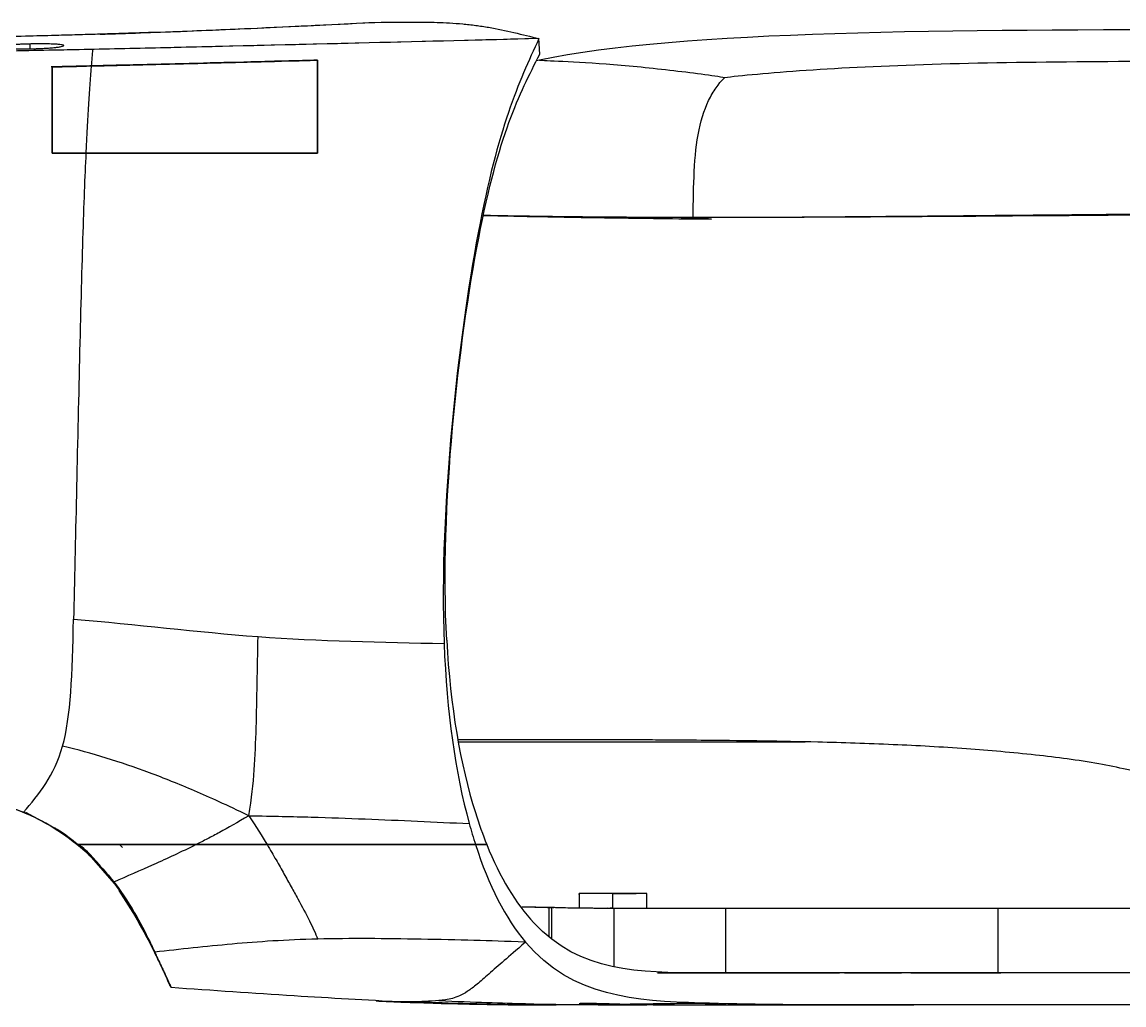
# Model space of a CAD drawing. Header units: millimetres. Extents: x 0 to 1189, y 0 to 841.
# Drawn here: x 430.3 to 481.7, y 254.7 to 300.5 of the extents above; entities that cross this region are included whole.
import ezdxf

# ---------------------------------------------------------------- set-up
doc = ezdxf.new("R2010")
doc.units = ezdxf.units.MM

msp = doc.modelspace()

# ---------------------------------------------------------------- linework, layer by layer
at = {"color": 8, "linetype": 'Continuous', "lineweight": 25}
for p, q in [((430.712, 299.434), (430.712, 299.209)), ((454.891, 259.197), (454.891, 257.866)), ((455.021, 259.199), (455.021, 257.75)), ((457.922, 259.164), (457.922, 256.467)), ((447.789, 254.812), (447.162, 254.833)), ((448.475, 254.813), (448.065, 254.815)), ((457.878, 254.705), (457.878, 254.67))]:
    msp.add_line(p, q, dxfattribs=at)
at = {"color": 7, "linetype": 'Continuous', "lineweight": 25}
for p, q in [((454.468, 298.959), (454.432, 299.686)), ((454.468, 298.959), (454.432, 299.686)), ((454.465, 298.688), (454.3, 298.644)), ((454.747, 298.736), (454.465, 298.688)), ((462.475, 291.279), (461.617, 291.365)), ((430.506, 263.643), (431.247, 263.248)), ((434.892, 262.134), (435.027, 261.997)), ((437.337, 262.134), (435.206, 262.134)), ((438.554, 262.134), (437.338, 262.134)), ((440.615, 262.134), (438.554, 262.134)), ((442.061, 262.134), (441.938, 262.134)), ((433.589, 261.529), (434.635, 260.317)), ((434.691, 260.261), (434.757, 260.168)), ((434.852, 260), (435.721, 258.633)), ((456.303, 259.803), (456.302, 259.852)), ((456.303, 259.852), (456.302, 259.852)), ((456.303, 259.852), (456.303, 259.185)), ((457.878, 259.852), (456.303, 259.852)), ((457.878, 259.164), (457.878, 259.852)), ((459.453, 259.164), (459.453, 259.855)), ((455.152, 259.198), (454.038, 259.215)), ((454.829, 259.198), (454.99, 259.199)), ((455.053, 259.198), (454.99, 259.199)), ((455.085, 259.199), (455.118, 259.198)), ((455.152, 259.198), (455.118, 259.198)), ((458.026, 259.164), (457.641, 259.169)), ((457.878, 259.167), (457.755, 259.169)), ((458.13, 259.164), (458.026, 259.164)), ((463.519, 259.164), (462.981, 259.164)), ((463.122, 259.164), (463.122, 256.164)), ((463.519, 259.164), (463.321, 259.164)), ((475.822, 256.164), (475.822, 259.164)), ((459.953, 256.164), (460.65, 256.164)), ((460.246, 256.164), (459.953, 256.164)), ((460.392, 256.164), (461.962, 256.164)), ((460.662, 256.164), (460.485, 256.164)), ((460.935, 256.164), (461.027, 256.164)), ((463.122, 256.164), (463.359, 256.164)), ((470.656, 256.164), (471.318, 256.164)), ((447.162, 254.833), (446.85, 254.857))]:
    msp.add_line(p, q, dxfattribs=at)
for points, knots in [([(433.992, 299.89), (435.242, 299.933), (438.092, 300.029), (442.447, 300.228), (445.551, 300.382), (447.077, 300.457)], [0, 0, 0, 0, 0.2841135, 0.6478836, 1, 1, 1, 1]), ([(437.379, 300.011), (438.566, 300.06), (441.814, 300.194), (445.034, 300.355), (447.077, 300.457)], [0, 0, 0, 0, 0.36542, 1, 1, 1, 1]), ([(447.077, 300.457), (447.294, 300.457), (447.564, 300.457), (448.112, 300.457), (448.297, 300.457), (448.362, 300.457), (448.5, 300.457), (448.862, 300.457), (449.658, 300.451), (450.571, 300.403), (451.081, 300.352), (451.284, 300.33), (451.385, 300.317), (451.688, 300.277), (452.688, 300.12), (453.657, 299.879), (454.432, 299.686)], [0, 0, 0, 0, 0.25, 0.3125, 0.3125, 0.34375, 0.34375, 0.375, 0.5, 0.625, 0.65625, 0.65625, 0.6875, 0.6875, 0.75, 1, 1, 1, 1]), ([(436.543, 299.977), (436.278, 299.967), (435.779, 299.948), (434.928, 299.919), (434.073, 299.893), (433.279, 299.869), (432.588, 299.849), (431.801, 299.828), (430.638, 299.796), (428.803, 299.751), (426.534, 299.699), (423.849, 299.642), (420.931, 299.583), (417.906, 299.522), (414.958, 299.456), (412.285, 299.388), (409.746, 299.324), (407.129, 299.268), (404.297, 299.224), (401.124, 299.195), (397.393, 299.176), (393.065, 299.165), (388.13, 299.161), (382.759, 299.16), (377.072, 299.161), (371.273, 299.161), (366.061, 299.161), (361.626, 299.161), (358.096, 299.161), (355.07, 299.161), (352.572, 299.161), (350.551, 299.161), (348.922, 299.161), (347.574, 299.161), (346.762, 299.161), (346.377, 299.161)], [0, 0, 0, 0, 0.02832, 0.053282, 0.07442, 0.090929, 0.097441, 0.10304, 0.117486, 0.133359, 0.161082, 0.18836, 0.217388, 0.252382, 0.283277, 0.309992, 0.336479, 0.363172, 0.392176, 0.425196, 0.462423, 0.508861, 0.560575, 0.616904, 0.677006, 0.738613, 0.798472, 0.840178, 0.877506, 0.909129, 0.935128, 0.956153, 0.973118, 0.987235, 1, 1, 1, 1]), ([(454.432, 299.686), (449.147, 299.551), (442.541, 299.382), (436.157, 299.237), (433.626, 299.182), (432.37, 299.156), (428.656, 299.08), (423.847, 298.989), (419.083, 298.897), (416.774, 298.847), (415.879, 298.827), (415.447, 298.817), (414.19, 298.787), (410.254, 298.686), (404.247, 298.523), (392.196, 298.484), (384.205, 298.46), (381.741, 298.452), (380.909, 298.449), (379.226, 298.443), (374.974, 298.427), (367.119, 298.401), (360.2, 298.421), (357.118, 298.463), (355.955, 298.483), (355.41, 298.494), (353.877, 298.532), (349.448, 298.686), (347.742, 298.95), (346.377, 299.161)], [0, 0, 0, 0, 0.125, 0.15625, 0.15625, 0.1875, 0.1875, 0.25, 0.3125, 0.328125, 0.328125, 0.34375, 0.34375, 0.375, 0.5, 0.625, 0.65625, 0.65625, 0.671875, 0.671875, 0.6875, 0.75, 0.8125, 0.828125, 0.828125, 0.84375, 0.84375, 0.875, 1, 1, 1, 1]), ([(430.712, 299.434), (430.683, 299.433), (430.624, 299.432), (430.536, 299.429), (430.447, 299.426), (430.357, 299.423), (430.267, 299.42), (430.178, 299.416), (430.089, 299.411), (430.001, 299.407), (429.915, 299.402), (429.83, 299.397), (429.748, 299.391), (429.669, 299.385), (429.55, 299.375), (429.396, 299.359), (429.248, 299.337), (429.156, 299.314), (429.122, 299.288), (429.179, 299.261), (429.348, 299.237), (429.549, 299.222), (429.731, 299.214), (429.878, 299.209), (430.034, 299.206), (430.198, 299.204), (430.367, 299.204), (430.539, 299.206), (430.654, 299.208), (430.712, 299.209)], [0, 0, 0, 0, 0.017639, 0.035558, 0.053757, 0.072236, 0.090996, 0.110037, 0.129358, 0.14896, 0.168844, 0.189008, 0.209455, 0.230183, 0.251192, 0.308908, 0.376257, 0.438668, 0.501082, 0.592107, 0.675205, 0.750376, 0.786804, 0.822973, 0.858883, 0.894539, 0.929942, 0.965094, 1, 1, 1, 1]), ([(430.712, 299.209), (430.74, 299.209), (430.798, 299.211), (430.884, 299.213), (430.971, 299.216), (431.058, 299.219), (431.144, 299.223), (431.23, 299.227), (431.378, 299.234), (431.588, 299.247), (431.817, 299.266), (432.019, 299.289), (432.181, 299.314), (432.27, 299.339), (432.295, 299.363), (432.267, 299.383), (432.176, 299.402), (432.032, 299.417), (431.864, 299.427), (431.701, 299.433), (431.557, 299.437), (431.403, 299.439), (431.239, 299.44), (431.067, 299.439), (430.891, 299.437), (430.772, 299.435), (430.712, 299.434)], [0, 0, 0, 0, 0.017321, 0.03482, 0.052495, 0.070347, 0.088378, 0.106586, 0.124972, 0.184619, 0.249449, 0.30349, 0.373554, 0.450308, 0.49903, 0.564568, 0.623936, 0.68756, 0.748963, 0.784494, 0.820133, 0.85588, 0.891738, 0.927709, 0.963796, 1, 1, 1, 1]), ([(433.63, 299.182), (429.437, 299.093), (423.345, 298.981), (418.302, 298.88), (416.398, 298.839), (416.027, 298.83), (415.306, 298.813), (414.254, 298.788), (410.665, 298.697), (407.817, 298.62), (404.054, 298.564), (403.254, 298.554), (401.536, 298.536), (398.787, 298.513), (393.413, 298.487), (387.171, 298.469), (383.118, 298.456), (380.357, 298.447), (378.945, 298.442), (371.821, 298.416), (364.449, 298.392), (358.222, 298.446), (356.724, 298.469), (355.774, 298.486), (355.325, 298.496), (353.196, 298.549), (349.221, 298.721), (347.514, 298.985), (346.377, 299.161)], [0, 0, 0, 0, 0.125, 0.1875, 0.1875, 0.203125, 0.203125, 0.21875, 0.25, 0.375, 0.375, 0.40625, 0.40625, 0.4375, 0.5, 0.5625, 0.59375, 0.59375, 0.625, 0.625, 0.75, 0.78125, 0.796875, 0.796875, 0.8125, 0.8125, 0.875, 1, 1, 1, 1]), ([(444.11, 298.679), (443.194, 298.654), (439.06, 298.541), (434.925, 298.445), (431.707, 298.37)], [0, 0, 0, 0, 0.221705, 1, 1, 1, 1]), ([(433.662, 298.415), (433.235, 298.405), (432.585, 298.39), (431.935, 298.375), (431.711, 298.37)], [0, 0, 0, 0, 0.655514, 1, 1, 1, 1]), ([(431.757, 298.368), (431.757, 298.208), (431.757, 298.049), (431.757, 297.729), (431.757, 297.566), (431.757, 297.241), (431.757, 297.077), (431.757, 296.746), (431.757, 296.579), (431.757, 296.077), (431.757, 295.736), (431.757, 295.049), (431.757, 294.702), (431.757, 294.352)], [0, 0, 0, 0, 0.125, 0.125, 0.25, 0.25, 0.375, 0.375, 0.5, 0.5, 0.75, 0.75, 1, 1, 1, 1]), ([(431.757, 294.352), (431.757, 294.702), (431.757, 295.049), (431.757, 295.736), (431.757, 296.077), (431.757, 296.579), (431.757, 296.746), (431.757, 297.077), (431.757, 297.241), (431.757, 297.566), (431.757, 297.729), (431.757, 298.049), (431.757, 298.208), (431.757, 298.368)], [0, 0, 0, 0, 0.25, 0.25, 0.5, 0.5, 0.625, 0.625, 0.75, 0.75, 0.875, 0.875, 1, 1, 1, 1]), ([(431.757, 294.352), (431.757, 294.702), (431.757, 295.049), (431.757, 295.736), (431.757, 296.077), (431.757, 296.579), (431.757, 296.746), (431.757, 297.077), (431.757, 297.241), (431.757, 297.566), (431.757, 297.729), (431.757, 298.049), (431.757, 298.208), (431.757, 298.368)], [0, 0, 0, 0, 0.25, 0.25, 0.5, 0.5, 0.625, 0.625, 0.75, 0.75, 0.875, 0.875, 1, 1, 1, 1]), ([(433.569, 298.41), (434.638, 298.436), (436.878, 298.49), (440.391, 298.58), (442.836, 298.647), (444.11, 298.682)], [0, 0, 0, 0, 0.304107, 0.637441, 1, 1, 1, 1]), ([(444.11, 298.679), (443.179, 298.653), (441.409, 298.605), (439.639, 298.562), (438.801, 298.542)], [0, 0, 0, 0, 0.526263, 1, 1, 1, 1]), ([(440.187, 298.576), (441.043, 298.598), (442.351, 298.632), (443.659, 298.668), (444.11, 298.68)], [0, 0, 0, 0, 0.654968, 1, 1, 1, 1]), ([(444.11, 294.352), (444.11, 294.729), (444.11, 295.102), (444.11, 295.842), (444.11, 296.21), (444.11, 296.751), (444.11, 296.931), (444.11, 297.289), (444.11, 297.465), (444.11, 297.816), (444.11, 297.992), (444.11, 298.251), (444.11, 298.337), (444.11, 298.509), (444.11, 298.596), (444.11, 298.682)], [0, 0, 0, 0, 0.25, 0.25, 0.5, 0.5, 0.625, 0.625, 0.75, 0.75, 0.875, 0.875, 0.9375, 0.9375, 1, 1, 1, 1]), ([(444.11, 298.682), (444.11, 298.596), (444.11, 298.509), (444.11, 298.337), (444.11, 298.251), (444.11, 297.992), (444.11, 297.816), (444.11, 297.465), (444.11, 297.289), (444.11, 296.931), (444.11, 296.751), (444.11, 296.21), (444.11, 295.842), (444.11, 295.102), (444.11, 294.729), (444.11, 294.352)], [0, 0, 0, 0, 0.0625, 0.0625, 0.125, 0.125, 0.25, 0.25, 0.375, 0.375, 0.5, 0.5, 0.75, 0.75, 1, 1, 1, 1]), ([(444.11, 298.682), (444.11, 298.596), (444.11, 298.509), (444.11, 298.337), (444.11, 298.251), (444.11, 297.992), (444.11, 297.816), (444.11, 297.465), (444.11, 297.289), (444.11, 296.931), (444.11, 296.751), (444.11, 296.21), (444.11, 295.842), (444.11, 295.102), (444.11, 294.729), (444.11, 294.352)], [0, 0, 0, 0, 0.0625, 0.0625, 0.125, 0.125, 0.25, 0.25, 0.375, 0.375, 0.5, 0.5, 0.75, 0.75, 1, 1, 1, 1]), ([(454.46, 298.686), (454.462, 298.666), (456.399, 298.635), (460.025, 298.288), (462.034, 298.036), (462.863, 297.914), (463.091, 297.88)], [0, 0, 0, 0, 0.5, 0.75, 0.875, 1, 1, 1, 1]), ([(463.091, 297.88), (463.388, 297.914), (464.502, 298.035), (467.574, 298.283), (474.53, 298.623), (482.439, 298.641), (488.168, 298.649)], [0, 0, 0, 0, 0.125, 0.25, 0.5, 1, 1, 1, 1]), ([(461.617, 291.365), (461.632, 292.811), (461.655, 294.979), (462.282, 296.793), (462.774, 297.551), (463.019, 297.811), (463.091, 297.88)], [0, 0, 0, 0, 0.5, 0.75, 0.875, 1, 1, 1, 1]), ([(433.32, 294.352), (433.269, 293.269), (433.219, 291.97), (433.119, 288.729), (432.97, 282.92), (432.83, 276.07), (432.745, 272.642)], [0, 0, 0, 0, 0.25, 0.25, 0.5, 1, 1, 1, 1]), ([(451.848, 291.45), (452.288, 291.44), (453.37, 291.416), (455.438, 291.389), (457.416, 291.372), (458.919, 291.364), (459.841, 291.361), (460.816, 291.359), (462.107, 291.358), (463.936, 291.362), (466.332, 291.373), (469.027, 291.392), (472.138, 291.419), (475.729, 291.453), (479.844, 291.491), (484.195, 291.527), (487.178, 291.543), (488.714, 291.552)], [0, 0, 0, 0, 0.062011, 0.152529, 0.240009, 0.269302, 0.298069, 0.326274, 0.357329, 0.41068, 0.478104, 0.544183, 0.610255, 0.700594, 0.794842, 0.894337, 1, 1, 1, 1]), ([(451.849, 291.456), (452.015, 291.45), (452.362, 291.44), (452.825, 291.43), (453.067, 291.424)], [0, 0, 0, 0, 0.476939, 1, 1, 1, 1]), ([(451.85, 291.462), (452.066, 291.457), (452.851, 291.438), (454.48, 291.413), (456.684, 291.389), (459.042, 291.371), (460.773, 291.367), (461.617, 291.365)], [0, 0, 0, 0, 0.090414, 0.329446, 0.562254, 0.786501, 1, 1, 1, 1]), ([(452.168, 291.446), (452.647, 291.434), (453.671, 291.408), (455.556, 291.371), (457.7, 291.336), (459.982, 291.305), (461.658, 291.288), (462.475, 291.279)], [0, 0, 0, 0, 0.187323, 0.40097, 0.609009, 0.809341, 1, 1, 1, 1]), ([(440.912, 263.48), (441.051, 264.294), (441.181, 265.616), (441.289, 268.229), (441.311, 270.321), (441.346, 271.827)], [0, 0, 0, 0, 0.25, 0.5, 1, 1, 1, 1]), ([(483.118, 265.342), (482.255, 265.54), (480.425, 265.959), (477.477, 266.336), (474.261, 266.623), (470.844, 266.808), (467.68, 266.908), (464.833, 266.962), (462.626, 266.987), (460.877, 267.001), (459.546, 267.01), (458.36, 267.015), (457.203, 267.019), (455.564, 267.022), (453.579, 267.021), (451.766, 267.016), (450.922, 267.01), (450.658, 267.009)], [0, 0, 0, 0, 0.064905, 0.137693, 0.217209, 0.302662, 0.39384, 0.462771, 0.535357, 0.5854, 0.624742, 0.665102, 0.70639, 0.748507, 0.849394, 0.952918, 1, 1, 1, 1]), ([(440.912, 263.48), (439.879, 263.978), (438.341, 264.675), (435.589, 265.778), (433.606, 266.395), (432.236, 266.723)], [0, 0, 0, 0, 0.25, 0.5, 1, 1, 1, 1]), ([(450.67, 266.929), (450.681, 266.929), (451.11, 266.929), (452.311, 266.929), (454.235, 266.929), (456.468, 266.929), (458.393, 266.929), (459.849, 266.929), (460.743, 266.929), (461.683, 266.929), (462.929, 266.929), (464.621, 266.929), (466.06, 266.923), (466.832, 266.92)], [0, 0, 0, 0, 0.004226, 0.160864, 0.31582, 0.467344, 0.613595, 0.662513, 0.710521, 0.757554, 0.808698, 0.897349, 1, 1, 1, 1]), ([(346.377, 265.171), (347.554, 265.171), (349.319, 265.171), (353.322, 265.171), (355.456, 265.171), (355.906, 265.171), (356.856, 265.171), (358.355, 265.171), (364.572, 265.171), (371.914, 265.171), (379.02, 265.171), (380.429, 265.171), (383.186, 265.171), (387.234, 265.171), (393.48, 265.171), (398.863, 265.171), (401.619, 265.171), (403.34, 265.171), (404.141, 265.171), (407.91, 265.171), (410.753, 265.173), (414.279, 265.185), (415.308, 265.189), (416.012, 265.192), (416.374, 265.194), (418.226, 265.201), (423.065, 265.191), (428.016, 264.648), (430.413, 263.639)], [0, 0, 0, 0, 0.125, 0.1875, 0.1875, 0.203125, 0.203125, 0.21875, 0.25, 0.375, 0.375, 0.40625, 0.40625, 0.4375, 0.5, 0.5625, 0.59375, 0.59375, 0.625, 0.625, 0.75, 0.78125, 0.796875, 0.796875, 0.8125, 0.8125, 0.875, 1, 1, 1, 1]), ([(346.377, 265.171), (346.663, 265.171), (347.248, 265.171), (348.21, 265.171), (349.353, 265.171), (350.761, 265.171), (352.511, 265.171), (354.685, 265.171), (357.45, 265.171), (360.824, 265.171), (364.751, 265.171), (369.014, 265.171), (373.47, 265.171), (378.375, 265.171), (383.553, 265.171), (388.848, 265.171), (393.732, 265.171), (398.129, 265.171), (401.976, 265.171), (405.278, 265.171), (408.3, 265.172), (411.258, 265.176), (414.447, 265.183), (417.919, 265.208), (421.674, 265.165), (425.041, 264.929), (427.798, 264.477), (429.858, 263.917), (431.626, 263.1), (433.203, 261.978), (434.537, 260.589), (435.582, 259.038), (436.212, 257.806), (436.55, 257.073), (436.726, 256.696), (436.849, 256.433), (436.952, 256.212), (437.037, 256.028), (437.164, 255.756), (437.248, 255.576), (437.262, 255.546), (437.268, 255.533)], [0, 0, 0, 0, 0.0122311, 0.0249451, 0.0387301, 0.0543291, 0.0726165, 0.0945366, 0.1210332, 0.1556493, 0.1948481, 0.2372886, 0.2815954, 0.326376, 0.3820023, 0.4343183, 0.4825643, 0.5260313, 0.5640105, 0.5960155, 0.6233891, 0.6531104, 0.6832414, 0.7174087, 0.7554824, 0.7939668, 0.8167579, 0.8377787, 0.8566996, 0.8738549, 0.8946124, 0.9132701, 0.9299253, 0.9385242, 0.9436024, 0.948731, 0.9539935, 0.9594555, 0.9651656, 0.9853976, 1, 1, 1, 1]), ([(440.912, 263.48), (440.383, 263.163), (439.946, 262.917), (439.355, 262.597), (439.169, 262.499), (438.804, 262.311), (438.626, 262.221), (438.451, 262.134)], [0, 0, 0, 0, 0.5, 0.5, 0.75, 0.75, 1, 1, 1, 1]), ([(440.912, 263.48), (442.058, 263.463), (443.853, 263.421), (447.179, 263.304), (449.582, 263.19), (451.183, 263.113)], [0, 0, 0, 0, 0.25, 0.5, 1, 1, 1, 1]), ([(431.836, 262.933), (431.884, 262.908), (432.292, 262.694), (432.648, 262.397), (432.961, 262.134)], [0, 0, 0, 0, 0.116796, 1, 1, 1, 1]), ([(438.451, 262.134), (437.985, 262.134), (437.527, 262.134), (436.599, 262.134), (436.138, 262.134), (435.216, 262.134), (434.755, 262.134), (433.837, 262.134), (433.382, 262.134), (432.924, 262.134)], [0, 0, 0, 0, 0.25, 0.25, 0.5, 0.5, 0.75, 0.75, 1, 1, 1, 1]), ([(432.924, 262.134), (433.382, 262.134), (433.837, 262.134), (434.755, 262.134), (435.216, 262.134), (436.138, 262.134), (436.599, 262.134), (437.527, 262.134), (437.985, 262.134), (438.451, 262.134)], [0, 0, 0, 0, 0.25, 0.25, 0.5, 0.5, 0.75, 0.75, 1, 1, 1, 1]), ([(434.429, 260.609), (434.333, 260.732), (434.151, 260.964), (433.714, 261.461), (433.346, 261.854), (433.044, 262.098), (432.999, 262.134)], [0, 0, 0, 0, 0.293884, 0.55846, 0.934555, 1, 1, 1, 1]), ([(438.451, 262.134), (438.104, 261.961), (437.77, 261.8), (437.116, 261.493), (436.155, 261.053), (435.236, 260.655), (434.623, 260.389)], [0, 0, 0, 0, 0.25, 0.25, 0.5, 1, 1, 1, 1]), ([(441.763, 262.134), (441.573, 262.134), (441.021, 262.134), (440.151, 262.134), (439.237, 262.134), (438.685, 262.134), (438.451, 262.134)], [0, 0, 0, 0, 0.171951, 0.5, 0.788425, 1, 1, 1, 1]), ([(438.451, 262.134), (438.685, 262.134), (439.237, 262.134), (440.151, 262.134), (441.021, 262.134), (441.573, 262.134), (441.763, 262.134)], [0, 0, 0, 0, 0.211562, 0.5, 0.828109, 1, 1, 1, 1]), ([(451.474, 262.134), (451.099, 262.134), (450.29, 262.134), (449.076, 262.134), (447.833, 262.134), (446.203, 262.134), (444.18, 262.134), (442.561, 262.134), (441.763, 262.134)], [0, 0, 0, 0, 0.115915, 0.25, 0.375, 0.5, 0.753479, 1, 1, 1, 1]), ([(441.763, 262.134), (442.293, 262.134), (443.362, 262.134), (444.981, 262.134), (446.474, 262.134), (447.833, 262.134), (449.076, 262.134), (450.29, 262.134), (451.099, 262.134), (451.474, 262.134)], [0, 0, 0, 0, 0.163564, 0.330231, 0.5, 0.625, 0.75, 0.884076, 1, 1, 1, 1]), ([(441.763, 262.134), (441.914, 261.883), (442.051, 261.65), (442.31, 261.2), (442.556, 260.767), (442.779, 260.364), (442.994, 259.975), (443.097, 259.787), (443.593, 258.877), (443.919, 258.252), (444.124, 257.733)], [0, 0, 0, 0, 0.125, 0.125, 0.25, 0.375, 0.375, 0.5, 0.5, 1, 1, 1, 1]), ([(433.616, 261.516), (433.953, 261.141), (434.721, 260.288), (435.097, 259.677), (435.307, 259.335)], [0, 0, 0, 0, 0.438784, 1, 1, 1, 1]), ([(459.453, 259.852), (459.453, 259.852), (459.412, 259.852), (459.254, 259.852), (459.137, 259.852), (458.846, 259.852), (458.671, 259.852), (458.29, 259.852), (458.084, 259.852), (457.878, 259.852)], [0, 0, 0, 0, 0.25, 0.25, 0.5, 0.5, 0.75, 0.75, 1, 1, 1, 1]), ([(457.878, 259.852), (457.902, 259.852), (457.949, 259.852), (458.019, 259.852), (458.088, 259.852), (458.156, 259.852), (458.223, 259.852), (458.333, 259.852), (458.479, 259.852), (458.643, 259.852), (458.778, 259.852), (458.866, 259.852), (458.919, 259.852), (458.948, 259.852), (458.951, 259.852), (458.953, 259.852)], [0, 0, 0, 0, 0.04198, 0.083608, 0.125064, 0.16653, 0.208186, 0.250211, 0.375056, 0.500066, 0.624911, 0.749921, 0.833449, 0.916325, 1, 1, 1, 1]), ([(435.601, 258.821), (435.88, 258.323), (436.265, 257.633), (436.692, 256.75), (436.94, 256.23), (437.053, 255.987), (437.107, 255.873)], [0, 0, 0, 0, 0.484156, 0.670023, 0.845, 1, 1, 1, 1]), ([(454.289, 259.214), (454.122, 259.217), (453.902, 259.222), (453.68, 259.226), (453.626, 259.227)], [0, 0, 0, 0, 0.758967, 1, 1, 1, 1]), ([(454.289, 259.214), (454.122, 259.217), (453.902, 259.222), (453.68, 259.226), (453.626, 259.227)], [0, 0, 0, 0, 0.758967, 1, 1, 1, 1]), ([(454.14, 259.214), (453.975, 259.217), (453.805, 259.221), (453.634, 259.225), (453.628, 259.225)], [0, 0, 0, 0, 0.965319, 1, 1, 1, 1]), ([(454.829, 259.198), (454.723, 259.2), (454.494, 259.206), (454.263, 259.211), (454.14, 259.214)], [0, 0, 0, 0, 0.4638988, 1, 1, 1, 1]), ([(457.922, 259.164), (457.824, 259.164), (457.631, 259.164), (457.343, 259.164), (457.06, 259.165), (456.781, 259.167), (456.435, 259.169), (456.024, 259.174), (455.55, 259.184), (455.238, 259.193), (455.085, 259.198)], [0, 0, 0, 0, 0.1042234, 0.2064676, 0.3067634, 0.4051597, 0.5017045, 0.672664, 0.8386668, 1, 1, 1, 1]), ([(463.122, 259.164), (463.002, 259.164), (462.771, 259.164), (462.437, 259.164), (462.133, 259.164), (461.715, 259.164), (461.194, 259.164), (460.54, 259.164), (459.899, 259.164), (459.31, 259.164), (458.798, 259.164), (458.355, 259.164), (458.064, 259.164), (457.922, 259.164)], [0, 0, 0, 0, 0.071762, 0.137529, 0.197412, 0.251518, 0.382648, 0.501157, 0.630282, 0.750186, 0.836874, 0.920115, 1, 1, 1, 1]), ([(463.321, 259.164), (463.198, 259.164), (462.964, 259.164), (462.625, 259.164), (462.315, 259.164), (461.891, 259.164), (461.361, 259.164), (460.695, 259.164), (460.043, 259.164), (459.442, 259.164), (458.92, 259.164), (458.468, 259.164), (458.171, 259.164), (458.026, 259.164)], [0, 0, 0, 0, 0.071617, 0.137263, 0.197049, 0.251077, 0.382057, 0.500496, 0.629631, 0.749635, 0.836455, 0.919879, 1, 1, 1, 1]), ([(475.822, 259.164), (475.068, 259.164), (474.135, 259.164), (473.177, 259.164), (472.927, 259.164), (472.854, 259.164), (472.823, 259.164), (472.814, 259.164), (472.81, 259.164), (472.809, 259.164), (472.803, 259.164), (472.777, 259.164), (472.571, 259.164), (472.366, 259.164), (471.452, 259.164), (470.708, 259.164), (469.196, 259.164), (468.429, 259.164), (466.864, 259.164), (466.067, 259.164), (464.837, 259.164), (464.421, 259.164), (463.945, 259.164), (463.866, 259.164), (463.773, 259.164), (463.731, 259.164), (463.716, 259.164), (463.713, 259.164), (463.713, 259.164), (463.712, 259.164), (463.71, 259.164), (463.691, 259.164), (463.636, 259.164), (463.441, 259.164), (463.264, 259.164), (463.122, 259.164)], [0, 0, 0, 0, 0.25, 0.3125, 0.328125, 0.335937, 0.337891, 0.338867, 0.338867, 0.339355, 0.339355, 0.339844, 0.34375, 0.375, 0.375, 0.5, 0.5, 0.625, 0.625, 0.75, 0.75, 0.8125, 0.8125, 0.820313, 0.824219, 0.826172, 0.826416, 0.826416, 0.82666, 0.82666, 0.827148, 0.828125, 0.84375, 0.875, 1, 1, 1, 1]), ([(475.951, 259.164), (475.212, 259.164), (474.298, 259.164), (473.36, 259.164), (473.116, 259.164), (473.044, 259.164), (473.014, 259.164), (473.005, 259.164), (473.001, 259.164), (473, 259.164), (472.994, 259.164), (472.969, 259.164), (472.767, 259.164), (472.566, 259.164), (471.669, 259.164), (470.934, 259.164), (469.434, 259.164), (468.669, 259.164), (467.103, 259.164), (466.302, 259.164), (465.06, 259.164), (464.64, 259.164), (464.157, 259.164), (464.076, 259.164), (463.982, 259.164), (463.939, 259.164), (463.924, 259.164), (463.921, 259.164), (463.921, 259.164), (463.92, 259.164), (463.918, 259.164), (463.898, 259.164), (463.843, 259.164), (463.645, 259.164), (463.465, 259.164), (463.321, 259.164)], [0, 0, 0, 0, 0.25, 0.3125, 0.328125, 0.335938, 0.337891, 0.338867, 0.338867, 0.339355, 0.339355, 0.339844, 0.34375, 0.375, 0.375, 0.5, 0.5, 0.625, 0.625, 0.75, 0.75, 0.8125, 0.8125, 0.820312, 0.824219, 0.826172, 0.826416, 0.826416, 0.82666, 0.82666, 0.827148, 0.828125, 0.84375, 0.875, 1, 1, 1, 1]), ([(476.079, 259.164), (475.968, 259.164), (475.747, 259.164), (475.415, 259.164), (475.085, 259.164), (474.756, 259.164), (474.428, 259.164), (474.101, 259.164), (473.774, 259.164), (473.449, 259.164), (473.125, 259.164), (472.432, 259.164), (471.281, 259.164), (470.052, 259.164), (468.983, 259.164), (468.185, 259.164), (467.372, 259.164), (466.632, 259.164), (465.963, 259.164), (465.304, 259.164), (464.679, 259.164), (464.089, 259.164), (463.705, 259.164), (463.519, 259.164)], [0, 0, 0, 0, 0.0247868, 0.0496081, 0.0744697, 0.0993772, 0.1243365, 0.1493532, 0.174433, 0.1995815, 0.2248043, 0.2501068, 0.3622569, 0.4996536, 0.5494897, 0.62464, 0.6959702, 0.7496201, 0.8060071, 0.8592274, 0.909291, 0.9562103, 1, 1, 1, 1]), ([(453.807, 257.588), (453.339, 257.189), (452.809, 256.727), (452.062, 256.07), (451.536, 255.617), (450.947, 255.165), (450.393, 254.935), (449.979, 254.887), (449.769, 254.868)], [0, 0, 0, 0, 0.125, 0.25, 0.375, 0.5, 0.75, 1, 1, 1, 1]), ([(437.288, 255.488), (437.288, 255.488), (437.288, 255.488), (437.287, 255.488), (437.283, 255.494), (437.026, 256.044), (436.523, 257.124)], [0, 0, 0, 0, 0.25, 0.25, 0.5, 1, 1, 1, 1]), ([(436.528, 257.123), (436.649, 256.863), (436.899, 256.326), (437.104, 255.885), (437.233, 255.607), (437.285, 255.498), (437.291, 255.485), (437.289, 255.489), (437.289, 255.488), (437.289, 255.488), (437.289, 255.488)], [0, 0, 0, 0, 0.080108, 0.165762, 0.261952, 0.3911, 0.537069, 0.730366, 0.940253, 1, 1, 1, 1]), ([(437.289, 255.488), (437.289, 255.488), (437.289, 255.488), (437.288, 255.488), (437.288, 255.488), (437.286, 255.49), (437.266, 255.532), (437.156, 255.767), (437.105, 255.876)], [0, 0, 0, 0, 0.000709, 0.206918, 0.416911, 0.625938, 0.825707, 1, 1, 1, 1]), ([(459.953, 256.164), (460.207, 256.164), (461.362, 256.164), (462.462, 256.164), (463.321, 256.164)], [0, 0, 0, 0, 0.219893, 1, 1, 1, 1]), ([(459.953, 256.164), (460.259, 256.164), (461.346, 256.164), (462.38, 256.164), (463.122, 256.164)], [0, 0, 0, 0, 0.282309, 1, 1, 1, 1]), ([(464.132, 256.164), (463.115, 256.164), (462.02, 256.164), (460.906, 256.164), (460.827, 256.164)], [0, 0, 0, 0, 0.929415, 1, 1, 1, 1]), ([(461.027, 256.164), (461.027, 256.164), (461.029, 256.164), (461.031, 256.164), (461.034, 256.164), (461.042, 256.164), (461.058, 256.164), (461.089, 256.164), (461.151, 256.164), (461.275, 256.164), (461.522, 256.164), (462.01, 256.164), (462.419, 256.164), (463.222, 256.164), (463.74, 256.164), (464.241, 256.164)], [0, 0, 0, 0, 0.000977, 0.000977, 0.001953, 0.003906, 0.007813, 0.015625, 0.03125, 0.0625, 0.125, 0.25, 0.5, 0.5, 1, 1, 1, 1]), ([(500.888, 256.164), (499.005, 256.164), (496.286, 256.164), (493.132, 256.164), (492.327, 256.164), (492.125, 256.164), (492.074, 256.164), (492.062, 256.164), (492.057, 256.164), (492.054, 256.164), (492.041, 256.164), (491.99, 256.164), (491.787, 256.164), (490.973, 256.164), (487.658, 256.164), (481.668, 256.164), (475.677, 256.164), (472.362, 256.164), (471.548, 256.164), (471.345, 256.164), (471.294, 256.164), (471.281, 256.164), (471.278, 256.164), (471.273, 256.164), (471.261, 256.164), (471.21, 256.164), (471.008, 256.164), (470.203, 256.164), (467.043, 256.164), (464.231, 256.164), (462.05, 256.164)], [0, 0, 0, 0, 0.125, 0.15625, 0.164062, 0.166016, 0.166504, 0.166626, 0.166626, 0.166748, 0.166992, 0.167969, 0.171875, 0.1875, 0.25, 0.5, 0.75, 0.8125, 0.828125, 0.832031, 0.833008, 0.833252, 0.833374, 0.833374, 0.833496, 0.833984, 0.835937, 0.84375, 0.875, 1, 1, 1, 1]), ([(463.321, 256.164), (463.371, 256.164), (463.507, 256.164), (464.042, 256.164), (465.412, 256.164), (466.664, 256.164), (467.532, 256.164)], [0, 0, 0, 0, 0.03506, 0.094486, 0.372422, 1, 1, 1, 1]), ([(463.713, 256.164), (463.713, 256.164), (463.715, 256.164), (463.716, 256.164), (463.719, 256.164), (463.724, 256.164), (463.736, 256.164), (463.758, 256.164), (463.804, 256.164), (463.895, 256.164), (464.075, 256.164), (464.434, 256.164), (464.738, 256.164), (465.342, 256.164), (465.738, 256.164), (466.914, 256.164), (467.679, 256.164), (468.433, 256.164)], [0, 0, 0, 0, 0.000488, 0.000488, 0.000977, 0.001953, 0.003906, 0.007812, 0.015625, 0.03125, 0.0625, 0.125, 0.25, 0.25, 0.5, 0.5, 1, 1, 1, 1]), ([(472.808, 256.164), (472.81, 256.164), (472.81, 256.164), (472.812, 256.164), (472.815, 256.164), (472.822, 256.164), (472.835, 256.164), (472.862, 256.164), (472.916, 256.164), (473.023, 256.164), (473.239, 256.164), (473.673, 256.164), (474.548, 256.164), (475.31, 256.164), (475.822, 256.164)], [0, 0, 0, 0, 0.000977, 0.000977, 0.001953, 0.003906, 0.007812, 0.015625, 0.03125, 0.0625, 0.125, 0.25, 0.5, 1, 1, 1, 1]), ([(473, 256.164), (473.002, 256.164), (473.002, 256.164), (473.003, 256.164), (473.006, 256.164), (473.013, 256.164), (473.026, 256.164), (473.052, 256.164), (473.105, 256.164), (473.21, 256.164), (473.422, 256.164), (473.846, 256.164), (474.703, 256.164), (475.45, 256.164), (475.951, 256.164)], [0, 0, 0, 0, 0.000977, 0.000977, 0.001953, 0.003906, 0.007813, 0.015625, 0.03125, 0.0625, 0.125, 0.25, 0.5, 1, 1, 1, 1]), ([(437.289, 255.488), (439.21, 255.353), (442.835, 255.099), (446.39, 254.904), (448.061, 254.812)], [0, 0, 0, 0, 0.529835, 1, 1, 1, 1]), ([(446.847, 254.852), (447.005, 254.844), (447.32, 254.827), (447.63, 254.815), (447.785, 254.809)], [0, 0, 0, 0, 0.49853, 1, 1, 1, 1]), ([(448.065, 254.815), (447.954, 254.815), (447.646, 254.815), (447.351, 254.826), (447.162, 254.833)], [0, 0, 0, 0, 0.358925, 1, 1, 1, 1]), ([(447.785, 254.809), (448.358, 254.789), (449.443, 254.75), (450.941, 254.712), (451.905, 254.695), (452.347, 254.687)], [0, 0, 0, 0, 0.377604, 0.714882, 1, 1, 1, 1]), ([(452.854, 254.682), (452.464, 254.689), (451.792, 254.703), (450.408, 254.739), (449.277, 254.778), (448.475, 254.813)], [0, 0, 0, 0, 0.25, 0.5, 1, 1, 1, 1]), ([(452.34, 254.687), (452.541, 254.684), (452.878, 254.679), (453.371, 254.673), (453.57, 254.671)], [0, 0, 0, 0, 0.596369, 1, 1, 1, 1]), ([(452.854, 254.682), (452.839, 254.685), (452.907, 254.69), (453.209, 254.702), (453.551, 254.714), (453.802, 254.726)], [0, 0, 0, 0, 0.25, 0.5, 1, 1, 1, 1]), ([(452.854, 254.682), (453.2, 254.678), (453.661, 254.673), (454.371, 254.667), (454.799, 254.667), (455.081, 254.666)], [0, 0, 0, 0, 0.25, 0.5, 1, 1, 1, 1]), ([(453.57, 254.671), (453.899, 254.668), (454.346, 254.665), (454.789, 254.664), (455.021, 254.664), (455.126, 254.664)], [0, 0, 0, 0, 0.604349, 0.821173, 1, 1, 1, 1]), ([(455.14, 254.664), (455.147, 254.664), (455.17, 254.664), (455.207, 254.664), (455.234, 254.664)], [0, 0, 0, 0, 0.256226, 1, 1, 1, 1]), ([(459.745, 254.664), (458.313, 254.664), (456.79, 254.664), (455.811, 254.664), (455.415, 254.664), (455.273, 254.664), (455.234, 254.664)], [0, 0, 0, 0, 0.5, 0.75, 0.875, 1, 1, 1, 1]), ([(457.878, 254.705), (457.848, 254.706), (457.792, 254.707), (457.709, 254.709), (457.632, 254.712), (457.561, 254.714), (457.497, 254.715), (457.438, 254.717), (457.384, 254.719), (457.337, 254.72), (457.295, 254.721), (457.219, 254.723), (457.113, 254.726), (456.889, 254.73), (456.618, 254.734), (456.392, 254.732), (456.282, 254.723), (456.314, 254.712), (456.426, 254.703), (456.535, 254.697), (456.648, 254.692), (456.749, 254.688), (456.815, 254.686), (456.843, 254.685)], [0, 0, 0, 0, 0.023146, 0.044873, 0.065182, 0.084072, 0.101543, 0.117595, 0.132229, 0.145443, 0.157239, 0.167616, 0.209926, 0.250004, 0.375026, 0.498207, 0.608515, 0.748758, 0.819605, 0.880162, 0.930418, 0.970366, 1, 1, 1, 1]), ([(456.843, 254.685), (456.985, 254.681), (457.149, 254.678), (457.501, 254.673), (457.689, 254.671), (457.878, 254.67)], [0, 0, 0, 0, 0.5, 0.5, 1, 1, 1, 1]), ([(457.878, 254.67), (457.906, 254.67), (457.965, 254.669), (458.055, 254.669), (458.149, 254.668), (458.247, 254.668), (458.347, 254.668), (458.45, 254.667), (458.555, 254.667), (458.659, 254.667), (458.764, 254.667), (458.866, 254.666), (459.039, 254.666), (459.24, 254.666), (459.401, 254.666), (459.47, 254.667), (459.432, 254.668), (459.289, 254.67), (459.092, 254.674), (458.864, 254.679), (458.659, 254.683), (458.486, 254.688), (458.352, 254.691), (458.2, 254.696), (458.091, 254.699), (458.035, 254.7)], [0, 0, 0, 0, 0.017922, 0.03681, 0.056663, 0.077483, 0.099269, 0.12202, 0.145737, 0.17042, 0.196068, 0.222683, 0.250262, 0.339508, 0.422351, 0.498784, 0.59388, 0.677303, 0.749027, 0.811846, 0.874431, 0.901371, 0.93128, 0.964156, 1, 1, 1, 1]), ([(458.035, 254.7), (458.314, 254.704), (458.607, 254.708), (459.07, 254.715), (459.228, 254.717), (459.546, 254.722), (459.705, 254.725), (460.029, 254.729), (460.193, 254.732), (460.532, 254.737), (460.705, 254.739), (460.959, 254.743), (461.042, 254.744), (461.205, 254.746), (461.446, 254.749), (461.719, 254.751), (461.957, 254.753)], [0, 0, 0, 0, 0.25, 0.25, 0.375, 0.375, 0.5, 0.5, 0.625, 0.625, 0.75, 0.75, 0.8125, 0.8125, 0.875, 1, 1, 1, 1]), ([(459.745, 254.664), (459.745, 254.664), (460.5, 254.664), (462.557, 254.664), (463.605, 254.664), (464.135, 254.664), (464.346, 254.664), (464.404, 254.664)], [0, 0, 0, 0, 0.5, 0.75, 0.875, 0.9375, 1, 1, 1, 1]), ([(461.957, 254.753), (462.127, 254.737), (462.335, 254.72), (462.684, 254.697), (463, 254.683), (463.426, 254.669), (463.831, 254.665), (464.207, 254.664), (464.361, 254.664), (464.404, 254.664)], [0, 0, 0, 0, 0.125, 0.25, 0.375, 0.5, 0.75, 0.875, 1, 1, 1, 1]), ([(500.888, 254.664), (499.005, 254.664), (496.286, 254.664), (493.132, 254.664), (492.327, 254.664), (492.125, 254.664), (492.074, 254.664), (492.062, 254.664), (492.057, 254.664), (492.054, 254.664), (492.041, 254.664), (491.99, 254.664), (491.787, 254.664), (490.973, 254.664), (487.658, 254.664), (481.668, 254.664), (475.677, 254.664), (472.362, 254.664), (471.548, 254.664), (471.345, 254.664), (471.294, 254.664), (471.281, 254.664), (471.278, 254.664), (471.273, 254.664), (471.261, 254.664), (471.21, 254.664), (471.008, 254.664), (470.203, 254.664), (467.041, 254.666), (464.207, 254.687), (461.957, 254.753)], [0, 0, 0, 0, 0.125, 0.15625, 0.164062, 0.166016, 0.166504, 0.166626, 0.166626, 0.166748, 0.166992, 0.167969, 0.171875, 0.1875, 0.25, 0.5, 0.75, 0.8125, 0.828125, 0.832031, 0.833008, 0.833252, 0.833374, 0.833374, 0.833496, 0.833984, 0.835938, 0.84375, 0.875, 1, 1, 1, 1]), ([(464.404, 254.664), (464.631, 254.664), (465.186, 254.664), (466.141, 254.664), (467.301, 254.664), (468.591, 254.664), (469.972, 254.664), (471.085, 254.664), (471.74, 254.664), (471.905, 254.664)], [0, 0, 0, 0, 0.095449, 0.2334668, 0.3930544, 0.5665675, 0.7491066, 0.9368032, 1, 1, 1, 1])]:
    msp.add_open_spline(points, degree=3, knots=knots, dxfattribs=at)
for points in [[(486.773, 300.097), (473.791, 300.092), (461.046, 300.081), (454.46, 298.686)], [(454.432, 299.686), (447.385, 299.506), (440.338, 299.325), (433.63, 299.182)], [(454.432, 299.686), (453.48, 297.629), (451.574, 293.513), (449.771, 277.887), (450.011, 271.502)], [(433.63, 299.182), (433.61, 298.927), (433.589, 298.672), (433.569, 298.41)], [(450.131, 271.663), (449.801, 277.855), (451.59, 293.318), (453.509, 297.079), (454.468, 298.959)], [(433.569, 298.41), (432.963, 298.395), (432.358, 298.381), (431.757, 298.368)], [(431.757, 298.368), (432.361, 298.382), (432.965, 298.396), (433.569, 298.41)], [(431.757, 298.368), (432.358, 298.381), (432.963, 298.395), (433.569, 298.41)], [(433.569, 298.41), (433.486, 297.326), (433.403, 296.129), (433.32, 294.352)], [(433.569, 298.41), (433.486, 297.326), (433.403, 296.129), (433.32, 294.352)], [(444.11, 298.682), (440.545, 298.584), (437.019, 298.492), (433.569, 298.41)], [(433.569, 298.41), (437.019, 298.492), (440.545, 298.584), (444.11, 298.682)], [(431.757, 294.352), (432.278, 294.352), (432.799, 294.352), (433.32, 294.352)], [(433.32, 294.352), (432.799, 294.352), (432.278, 294.352), (431.757, 294.352)], [(433.32, 294.352), (432.799, 294.352), (432.278, 294.352), (431.757, 294.352)], [(433.32, 294.352), (436.917, 294.352), (440.514, 294.352), (444.11, 294.352)], [(444.11, 294.352), (440.514, 294.352), (436.917, 294.352), (433.32, 294.352)], [(444.11, 294.352), (440.514, 294.352), (436.917, 294.352), (433.32, 294.352)], [(461.617, 291.365), (469.272, 291.353), (477.801, 291.46), (488.708, 291.508)], [(432.236, 266.723), (432.624, 268.115), (432.682, 270.054), (432.745, 272.642)], [(432.745, 272.642), (435.676, 272.401), (438.488, 272.038), (441.346, 271.827)], [(441.346, 271.827), (444.204, 271.616), (447.108, 271.559), (450.011, 271.502)], [(450.131, 271.663), (450.296, 268.566), (450.767, 265.855), (451.468, 263.627)], [(450.011, 271.502), (450.131, 268.309), (450.536, 265.472), (451.183, 263.113)], [(430.413, 263.639), (431.131, 264.485), (431.848, 265.33), (432.236, 266.723)], [(432.924, 262.134), (432.221, 262.707), (431.392, 263.227), (430.413, 263.639)], [(440.912, 263.48), (441.257, 262.957), (441.528, 262.523), (441.763, 262.134)], [(451.468, 263.627), (451.634, 263.102), (451.812, 262.604), (452.001, 262.134)], [(451.183, 263.113), (451.275, 262.777), (451.372, 262.45), (451.474, 262.134)], [(434.623, 260.389), (434.156, 260.987), (433.597, 261.585), (432.924, 262.134)], [(452.001, 262.134), (451.81, 262.134), (451.635, 262.134), (451.474, 262.134)], [(451.474, 262.134), (451.635, 262.134), (451.81, 262.134), (452.001, 262.134)], [(451.474, 262.134), (452.088, 260.23), (452.874, 258.689), (453.807, 257.588)], [(452.001, 262.134), (452.617, 260.609), (453.357, 259.38), (454.186, 258.491)], [(436.528, 257.123), (436.147, 257.94), (435.577, 259.166), (434.623, 260.389)], [(454.99, 259.198), (454.757, 259.203), (454.524, 259.209), (454.289, 259.214)], [(454.891, 259.197), (454.87, 259.197), (454.85, 259.198), (454.829, 259.198)], [(454.891, 259.197), (454.933, 259.198), (454.977, 259.199), (455.021, 259.199)], [(455.053, 259.198), (455.032, 259.198), (455.011, 259.198), (454.99, 259.198)], [(455.085, 259.198), (455.064, 259.198), (455.042, 259.199), (455.021, 259.199)], [(455.118, 259.198), (455.096, 259.198), (455.075, 259.198), (455.053, 259.198)], [(458.026, 259.164), (457.06, 259.164), (456.098, 259.166), (455.118, 259.198)], [(477.172, 259.164), (476.72, 259.164), (476.27, 259.164), (475.822, 259.164)], [(477.271, 259.164), (476.829, 259.164), (476.388, 259.164), (475.951, 259.164)], [(481.668, 259.164), (480.169, 259.164), (478.66, 259.164), (477.172, 259.164)], [(486.163, 259.164), (484.675, 259.164), (483.166, 259.164), (481.668, 259.164)], [(462.05, 256.164), (459.142, 256.164), (456.357, 256.164), (454.186, 258.491)], [(453.807, 257.588), (452.848, 257.629), (451.493, 257.669), (448.915, 257.731), (446.466, 257.762), (444.869, 257.751), (444.124, 257.733)], [(444.124, 257.733), (442.636, 257.697), (440.092, 257.523), (437.716, 257.256), (436.528, 257.123)], [(461.957, 254.753), (458.956, 254.842), (455.984, 255.02), (453.807, 257.588)], [(468.672, 256.164), (469.423, 256.164), (470.159, 256.164), (470.881, 256.164)], [(471.756, 256.164), (472.176, 256.164), (472.591, 256.164), (473, 256.164)], [(449.769, 254.868), (449.348, 254.831), (448.915, 254.816), (448.475, 254.813)], [(449.769, 254.868), (451.42, 254.8), (452.741, 254.754), (453.802, 254.726)], [(453.802, 254.726), (454.863, 254.698), (455.664, 254.687), (456.342, 254.679)], [(456.342, 254.679), (455.677, 254.672), (455.222, 254.668), (455.081, 254.666)], [(456.342, 254.679), (456.498, 254.681), (456.666, 254.683), (456.843, 254.685)], [(458.035, 254.7), (457.982, 254.702), (457.93, 254.703), (457.878, 254.705)]]:
    msp.add_open_spline(points, degree=3, dxfattribs=at)
at = {"color": 8, "linetype": 'Continuous', "lineweight": 25}
for points, knots in [([(452.854, 254.682), (452.762, 254.683), (452.592, 254.684), (452.432, 254.686), (452.362, 254.687), (452.34, 254.687)], [0, 0, 0, 0, 0.449139, 0.830311, 1, 1, 1, 1]), ([(452.854, 254.682), (453.01, 254.679), (453.233, 254.674), (453.494, 254.672), (453.573, 254.671)], [0, 0, 0, 0, 0.696688, 1, 1, 1, 1]), ([(455.081, 254.666), (455.056, 254.666), (455.008, 254.665), (455.053, 254.664), (455.119, 254.664), (455.14, 254.664)], [0, 0, 0, 0, 0.436217, 0.812454, 1, 1, 1, 1])]:
    msp.add_open_spline(points, degree=3, knots=knots, dxfattribs=at)

doc.saveas('drawing.dxf')
